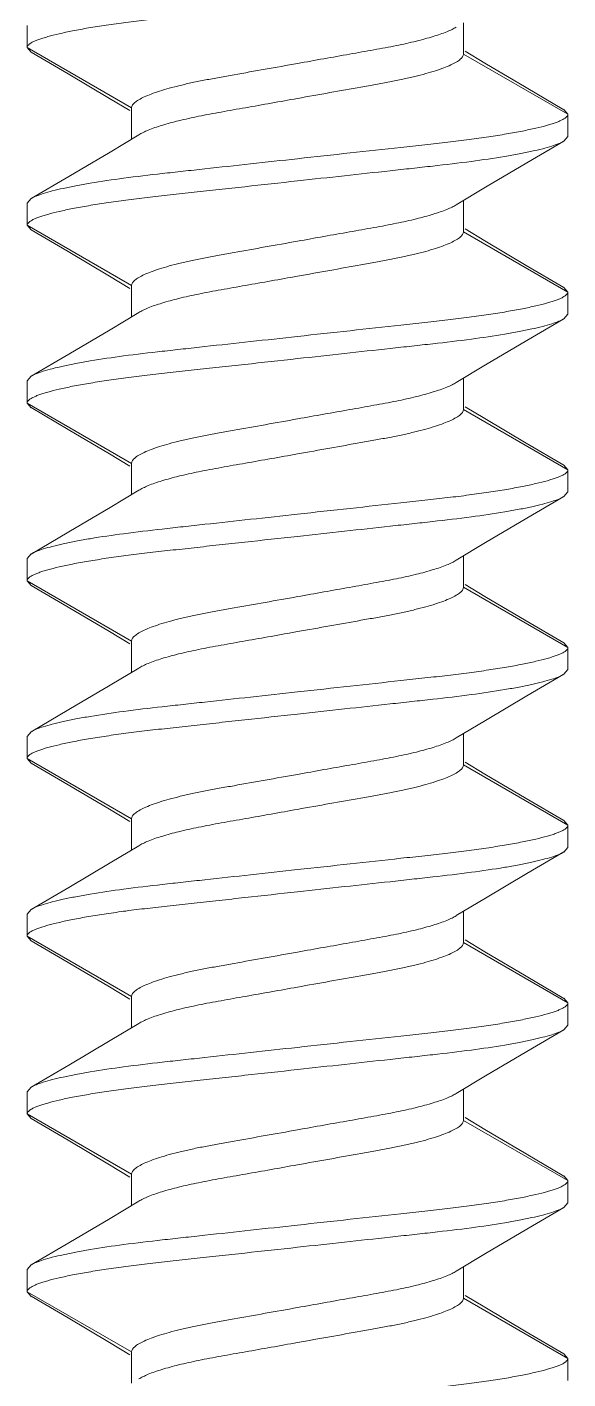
# Model space of a CAD drawing. Header units: inches. Extents: x 14.4 to 54.4, y 6.4 to 13.6.
# Drawn here: x 14.8105 to 15.0005, y 12.1975 to 12.6729 of the extents above; entities that cross this region are included whole.
import ezdxf

# ---------------------------------------------------------------- set-up
doc = ezdxf.new("R2010")
doc.units = ezdxf.units.IN
doc.header["$MEASUREMENT"] = 0
doc.linetypes.add('HIDDEN2', pattern=[0.1875, 0.125, -0.0625])
doc.layers.get('0').update_dxf_attribs({"true_color": 0xc2ced6})
doc.layers.add('SUB-BRACKET_HARDWARE', color=7, linetype='HIDDEN2', lineweight=5)

# ---------------------------------------------------------------- blocks, each defined once
blk = doc.blocks.new('SCREW1-085586')
at = {"layer": 'SUB-BRACKET_HARDWARE', "linetype": 'Continuous'}
for p, q in [((32.88425, 32.77117), (32.88425, 32.76019)), ((32.73097, 32.77024), (32.73097, 32.76244)), ((32.73097, 32.76244), (32.7324, 32.7608)), ((32.76769, 32.74124), (32.73097, 32.76244)), ((32.89181, 32.75697), (32.88483, 32.76116)), ((32.7324, 32.76083), (32.74538, 32.7532)), ((32.92097, 32.73899), (32.88425, 32.76019)), ((32.90632, 32.74837), (32.89181, 32.75697)), ((32.74538, 32.7532), (32.75988, 32.7446)), ((32.91955, 32.7406), (32.90632, 32.74837)), ((32.75988, 32.7446), (32.76711, 32.74027)), ((32.76769, 32.74124), (32.76769, 32.73026)), ((32.92097, 32.73899), (32.91955, 32.74063)), ((32.92097, 32.73119), (32.92097, 32.73899)), ((32.77018, 32.73175), (32.76014, 32.72572)), ((32.90657, 32.72195), (32.91955, 32.72958)), ((32.92097, 32.73119), (32.91955, 32.72955)), ((32.76014, 32.72572), (32.74562, 32.71712)), ((32.89206, 32.71335), (32.90657, 32.72195)), ((32.74562, 32.71712), (32.7324, 32.70935)), ((32.73097, 32.70774), (32.7324, 32.70938)), ((32.88176, 32.70718), (32.89206, 32.71335)), ((32.73097, 32.70774), (32.73097, 32.69994)), ((32.88425, 32.70867), (32.88425, 32.69769)), ((32.73097, 32.69994), (32.7324, 32.6983)), ((32.76769, 32.67874), (32.73097, 32.69994)), ((32.7324, 32.69833), (32.74538, 32.6907)), ((32.92097, 32.67649), (32.88425, 32.69769)), ((32.89181, 32.69447), (32.88483, 32.69866)), ((32.74538, 32.6907), (32.75988, 32.6821)), ((32.90632, 32.68587), (32.89181, 32.69447)), ((32.91955, 32.6781), (32.90632, 32.68587)), ((32.75988, 32.6821), (32.76711, 32.67777)), ((32.76769, 32.67874), (32.76769, 32.66776)), ((32.92097, 32.67649), (32.91955, 32.67813)), ((32.92097, 32.66869), (32.92097, 32.67649)), ((32.77018, 32.66925), (32.76014, 32.66322)), ((32.90657, 32.65945), (32.91955, 32.66708)), ((32.92097, 32.66869), (32.91955, 32.66705)), ((32.76014, 32.66322), (32.74562, 32.65462)), ((32.89206, 32.65085), (32.90657, 32.65945)), ((32.74562, 32.65462), (32.7324, 32.64685)), ((32.88176, 32.64468), (32.89206, 32.65085)), ((32.73097, 32.64524), (32.7324, 32.64688)), ((32.73097, 32.64524), (32.73097, 32.63744)), ((32.88425, 32.64617), (32.88425, 32.63519)), ((32.73097, 32.63744), (32.7324, 32.6358)), ((32.76769, 32.61624), (32.73097, 32.63744)), ((32.7324, 32.63583), (32.74538, 32.6282)), ((32.92097, 32.61399), (32.88425, 32.63519)), ((32.89181, 32.63197), (32.88483, 32.63616)), ((32.74538, 32.6282), (32.75988, 32.6196)), ((32.90632, 32.62337), (32.89181, 32.63197)), ((32.91955, 32.6156), (32.90632, 32.62337)), ((32.75988, 32.6196), (32.76711, 32.61527)), ((32.76769, 32.61624), (32.76769, 32.60526)), ((32.92097, 32.61399), (32.91955, 32.61563)), ((32.92097, 32.60619), (32.92097, 32.61399)), ((32.77018, 32.60675), (32.76014, 32.60072)), ((32.90657, 32.59695), (32.91955, 32.60458)), ((32.92097, 32.60619), (32.91955, 32.60455)), ((32.76014, 32.60072), (32.74562, 32.59212)), ((32.89206, 32.58835), (32.90657, 32.59695)), ((32.74562, 32.59212), (32.7324, 32.58435)), ((32.88176, 32.58218), (32.89206, 32.58835)), ((32.73097, 32.58274), (32.7324, 32.58438)), ((32.73097, 32.58274), (32.73097, 32.57494)), ((32.88425, 32.58367), (32.88425, 32.57269)), ((32.73097, 32.57494), (32.7324, 32.5733)), ((32.76769, 32.55374), (32.73097, 32.57494)), ((32.7324, 32.57333), (32.74538, 32.5657)), ((32.92097, 32.55149), (32.88425, 32.57269)), ((32.89181, 32.56947), (32.88483, 32.57366)), ((32.90632, 32.56087), (32.89181, 32.56947)), ((32.74538, 32.5657), (32.75988, 32.5571)), ((32.75988, 32.5571), (32.76711, 32.55277)), ((32.91955, 32.5531), (32.90632, 32.56087)), ((32.76769, 32.55374), (32.76769, 32.54276)), ((32.92097, 32.55149), (32.91955, 32.55313)), ((32.92097, 32.54369), (32.92097, 32.55149)), ((32.77018, 32.54425), (32.76014, 32.53822)), ((32.92097, 32.54369), (32.91955, 32.54205)), ((32.76014, 32.53822), (32.74562, 32.52962)), ((32.90657, 32.53445), (32.91955, 32.54208)), ((32.89206, 32.52585), (32.90657, 32.53445)), ((32.74562, 32.52962), (32.7324, 32.52185)), ((32.88176, 32.51968), (32.89206, 32.52585)), ((32.73097, 32.52024), (32.7324, 32.52188)), ((32.73097, 32.52024), (32.73097, 32.51244)), ((32.88425, 32.52117), (32.88425, 32.51019)), ((32.73097, 32.51244), (32.7324, 32.5108)), ((32.76769, 32.49124), (32.73097, 32.51244)), ((32.7324, 32.51083), (32.74538, 32.5032)), ((32.92097, 32.48899), (32.88425, 32.51019)), ((32.89181, 32.50697), (32.88483, 32.51116)), ((32.90632, 32.49837), (32.89181, 32.50697)), ((32.74538, 32.5032), (32.75988, 32.4946)), ((32.91955, 32.4906), (32.90632, 32.49837)), ((32.75988, 32.4946), (32.76711, 32.49027)), ((32.76769, 32.49124), (32.76769, 32.48026)), ((32.92097, 32.48899), (32.91955, 32.49063)), ((32.92097, 32.48119), (32.92097, 32.48899)), ((32.77018, 32.48175), (32.76014, 32.47572)), ((32.92097, 32.48119), (32.91955, 32.47955)), ((32.90657, 32.47195), (32.91955, 32.47958)), ((32.76014, 32.47572), (32.74562, 32.46712)), ((32.89206, 32.46335), (32.90657, 32.47195)), ((32.74562, 32.46712), (32.7324, 32.45935)), ((32.88176, 32.45718), (32.89206, 32.46335)), ((32.73097, 32.45774), (32.7324, 32.45938)), ((32.73097, 32.45774), (32.73097, 32.44994)), ((32.88425, 32.45867), (32.88425, 32.44769)), ((32.73097, 32.44994), (32.7324, 32.4483)), ((32.76769, 32.42874), (32.73097, 32.44994)), ((32.7324, 32.44833), (32.74538, 32.4407)), ((32.92097, 32.42649), (32.88425, 32.44769)), ((32.89181, 32.44447), (32.88483, 32.44866)), ((32.90632, 32.43587), (32.89181, 32.44447)), ((32.74538, 32.4407), (32.75988, 32.4321)), ((32.91955, 32.4281), (32.90632, 32.43587)), ((32.75988, 32.4321), (32.76711, 32.42777)), ((32.76769, 32.42874), (32.76769, 32.41776)), ((32.92097, 32.42649), (32.91955, 32.42813)), ((32.92097, 32.41869), (32.92097, 32.42649)), ((32.77018, 32.41925), (32.76014, 32.41322)), ((32.90657, 32.40945), (32.91955, 32.41708)), ((32.92097, 32.41869), (32.91955, 32.41705)), ((32.76014, 32.41322), (32.74562, 32.40462)), ((32.89206, 32.40085), (32.90657, 32.40945)), ((32.74562, 32.40462), (32.7324, 32.39685)), ((32.88176, 32.39468), (32.89206, 32.40085)), ((32.73097, 32.39524), (32.7324, 32.39688)), ((32.73097, 32.39524), (32.73097, 32.38744)), ((32.88425, 32.39617), (32.88425, 32.38519)), ((32.73097, 32.38744), (32.7324, 32.3858)), ((32.76769, 32.36624), (32.73097, 32.38744)), ((32.7324, 32.38583), (32.74538, 32.3782)), ((32.89181, 32.38197), (32.88483, 32.38616)), ((32.92097, 32.36399), (32.88425, 32.38519)), ((32.90632, 32.37337), (32.89181, 32.38197)), ((32.74538, 32.3782), (32.75988, 32.3696)), ((32.91955, 32.3656), (32.90632, 32.37337)), ((32.75988, 32.3696), (32.76711, 32.36527)), ((32.76769, 32.36624), (32.76769, 32.35526)), ((32.92097, 32.36399), (32.91955, 32.36563)), ((32.92097, 32.35619), (32.92097, 32.36399)), ((32.77018, 32.35675), (32.76014, 32.35072)), ((32.90657, 32.34695), (32.91955, 32.35458)), ((32.92097, 32.35619), (32.91955, 32.35455)), ((32.76014, 32.35072), (32.74562, 32.34212)), ((32.89206, 32.33835), (32.90657, 32.34695)), ((32.74562, 32.34212), (32.7324, 32.33435)), ((32.88176, 32.33218), (32.89206, 32.33835)), ((32.73097, 32.33274), (32.7324, 32.33438)), ((32.88425, 32.33367), (32.88425, 32.32269)), ((32.73097, 32.33274), (32.73097, 32.32494)), ((32.73097, 32.32494), (32.7324, 32.3233)), ((32.76769, 32.30374), (32.73097, 32.32494)), ((32.7324, 32.32333), (32.74538, 32.3157)), ((32.92097, 32.30149), (32.88425, 32.32269)), ((32.89181, 32.31947), (32.88483, 32.32366)), ((32.90632, 32.31087), (32.89181, 32.31947)), ((32.74538, 32.3157), (32.75988, 32.3071)), ((32.91955, 32.3031), (32.90632, 32.31087)), ((32.75988, 32.3071), (32.76711, 32.30277)), ((32.76769, 32.30374), (32.76769, 32.29276)), ((32.92097, 32.30149), (32.91955, 32.30313)), ((32.92097, 32.29369), (32.92097, 32.30149))]:
    blk.add_line(p, q, dxfattribs=at)
for points, knots in [([(32.82597, 32.77806), (32.8198, 32.77738), (32.81061, 32.77638), (32.79849, 32.77505), (32.78974, 32.77409), (32.78133, 32.77317), (32.77336, 32.77228), (32.76589, 32.77136), (32.759, 32.7704), (32.75276, 32.7694), (32.74722, 32.7684), (32.74244, 32.76739), (32.73896, 32.76652), (32.73659, 32.76581), (32.73513, 32.76532), (32.73388, 32.76483), (32.73285, 32.76435), (32.73204, 32.76387), (32.73145, 32.76341), (32.73107, 32.76294), (32.73097, 32.76259), (32.73097, 32.76244)], [0, 0, 0, 0, 0.191926, 0.285649, 0.376598, 0.463942, 0.546875, 0.624623, 0.696462, 0.761746, 0.819863, 0.870316, 0.912672, 0.930715, 0.946638, 0.960429, 0.972093, 0.981677, 0.9893, 0.99522, 1, 1, 1, 1]), ([(32.82597, 32.75686), (32.82906, 32.75742), (32.83515, 32.75851), (32.84411, 32.7601), (32.85261, 32.76162), (32.86046, 32.76305), (32.86742, 32.76458), (32.87331, 32.76619), (32.87748, 32.76761), (32.88016, 32.76878), (32.88127, 32.76936), (32.88176, 32.76966)], [0, 0, 0, 0, 0.163751, 0.323578, 0.475301, 0.615268, 0.740207, 0.847348, 0.934421, 0.969943, 1, 1, 1, 1]), ([(32.76769, 32.74124), (32.76769, 32.74196), (32.76846, 32.74285), (32.76946, 32.74362), (32.77056, 32.74432), (32.77226, 32.74519), (32.77471, 32.74619), (32.77764, 32.7472), (32.78104, 32.7482), (32.78487, 32.74919), (32.7891, 32.75016), (32.79369, 32.75108), (32.79859, 32.75198), (32.8056, 32.75323), (32.81476, 32.75486), (32.82219, 32.75618), (32.82597, 32.75686)], [0, 0, 0, 0, 0.0355, 0.048476, 0.063327, 0.09879, 0.141984, 0.19273, 0.250683, 0.315414, 0.386374, 0.462977, 0.544561, 0.6304, 0.811708, 1, 1, 1, 1]), ([(32.88425, 32.76019), (32.88425, 32.75946), (32.88349, 32.75858), (32.88248, 32.75781), (32.88139, 32.75711), (32.87968, 32.75624), (32.87723, 32.75524), (32.8743, 32.75423), (32.8709, 32.75323), (32.86707, 32.75224), (32.86285, 32.75127), (32.85826, 32.75035), (32.85336, 32.74945), (32.84635, 32.7482), (32.83719, 32.74657), (32.82976, 32.74524), (32.82597, 32.74456)], [0, 0, 0, 0, 0.035498, 0.048473, 0.063325, 0.098788, 0.141982, 0.192728, 0.250682, 0.315413, 0.386372, 0.462975, 0.54456, 0.630399, 0.811708, 1, 1, 1, 1]), ([(32.77018, 32.73176), (32.77067, 32.73205), (32.77179, 32.73264), (32.77446, 32.73382), (32.77863, 32.73524), (32.78453, 32.73684), (32.79149, 32.73837), (32.79933, 32.73983), (32.80784, 32.74133), (32.81679, 32.74291), (32.82289, 32.74401), (32.82597, 32.74456)], [0, 0, 0, 0, 0.030085, 0.065638, 0.152728, 0.259843, 0.384768, 0.524736, 0.676447, 0.836264, 1, 1, 1, 1]), ([(32.82597, 32.72336), (32.83215, 32.72405), (32.84426, 32.72537), (32.85919, 32.727), (32.87061, 32.72825), (32.87859, 32.72915), (32.88606, 32.73007), (32.89295, 32.73103), (32.89919, 32.73202), (32.90472, 32.73303), (32.9095, 32.73404), (32.91299, 32.73491), (32.91535, 32.73561), (32.91682, 32.73611), (32.91807, 32.7366), (32.91909, 32.73708), (32.9199, 32.73756), (32.92049, 32.73802), (32.92087, 32.73849), (32.92097, 32.73884), (32.92097, 32.73899)], [0, 0, 0, 0, 0.191926, 0.376594, 0.463938, 0.546872, 0.624622, 0.69646, 0.761742, 0.819858, 0.870312, 0.912669, 0.930712, 0.946635, 0.960426, 0.972091, 0.981675, 0.989299, 0.995219, 1, 1, 1, 1]), ([(32.91955, 32.72955), (32.91898, 32.72922), (32.91757, 32.72857), (32.91507, 32.7277), (32.91191, 32.72682), (32.90809, 32.72593), (32.90365, 32.72503), (32.89659, 32.72377), (32.88648, 32.72228), (32.87558, 32.72101), (32.86604, 32.71996), (32.8557, 32.71882), (32.84231, 32.71736), (32.83147, 32.71617), (32.82597, 32.71556)], [0, 0, 0, 0, 0.020948, 0.048787, 0.083488, 0.124911, 0.172786, 0.226791, 0.351632, 0.495834, 0.573894, 0.655173, 0.824996, 1, 1, 1, 1]), ([(32.7324, 32.70937), (32.73297, 32.70971), (32.73438, 32.71036), (32.73687, 32.71122), (32.74004, 32.71211), (32.74386, 32.713), (32.7483, 32.7139), (32.75535, 32.71516), (32.76546, 32.71665), (32.77636, 32.71792), (32.7859, 32.71897), (32.79624, 32.72011), (32.80964, 32.72157), (32.82047, 32.72276), (32.82597, 32.72336)], [0, 0, 0, 0, 0.020948, 0.048787, 0.083489, 0.124912, 0.172787, 0.226792, 0.351633, 0.495836, 0.573896, 0.655174, 0.824996, 1, 1, 1, 1]), ([(32.82597, 32.71556), (32.8198, 32.71488), (32.81061, 32.71388), (32.79849, 32.71255), (32.78974, 32.71159), (32.78133, 32.71067), (32.77336, 32.70978), (32.76589, 32.70886), (32.759, 32.7079), (32.75276, 32.7069), (32.74722, 32.7059), (32.74244, 32.70489), (32.73896, 32.70402), (32.73659, 32.70331), (32.73513, 32.70282), (32.73388, 32.70233), (32.73285, 32.70185), (32.73204, 32.70137), (32.73145, 32.70091), (32.73107, 32.70044), (32.73097, 32.70009), (32.73097, 32.69994)], [0, 0, 0, 0, 0.191926, 0.285649, 0.376598, 0.463942, 0.546875, 0.624623, 0.696462, 0.761746, 0.819863, 0.870316, 0.912672, 0.930715, 0.946638, 0.960429, 0.972093, 0.981677, 0.9893, 0.99522, 1, 1, 1, 1]), ([(32.82597, 32.69436), (32.82906, 32.69492), (32.83515, 32.69601), (32.84411, 32.6976), (32.85261, 32.69912), (32.86046, 32.70055), (32.86742, 32.70208), (32.87331, 32.70369), (32.87748, 32.70511), (32.88016, 32.70628), (32.88127, 32.70686), (32.88176, 32.70716)], [0, 0, 0, 0, 0.163751, 0.323578, 0.475301, 0.615268, 0.740207, 0.847348, 0.934421, 0.969943, 1, 1, 1, 1]), ([(32.88425, 32.69769), (32.88425, 32.69696), (32.88349, 32.69608), (32.88248, 32.69531), (32.88139, 32.69461), (32.87968, 32.69374), (32.87723, 32.69274), (32.8743, 32.69173), (32.8709, 32.69073), (32.86707, 32.68974), (32.86285, 32.68877), (32.85826, 32.68785), (32.85336, 32.68695), (32.84635, 32.6857), (32.83719, 32.68407), (32.82976, 32.68274), (32.82597, 32.68206)], [0, 0, 0, 0, 0.035498, 0.048473, 0.063325, 0.098788, 0.141982, 0.192728, 0.250682, 0.315413, 0.386372, 0.462975, 0.54456, 0.630399, 0.811708, 1, 1, 1, 1]), ([(32.76769, 32.67874), (32.76769, 32.67946), (32.76846, 32.68035), (32.76946, 32.68112), (32.77056, 32.68182), (32.77226, 32.68269), (32.77471, 32.68369), (32.77764, 32.6847), (32.78104, 32.6857), (32.78487, 32.68669), (32.7891, 32.68766), (32.79369, 32.68858), (32.79859, 32.68948), (32.8056, 32.69073), (32.81476, 32.69236), (32.82219, 32.69368), (32.82597, 32.69436)], [0, 0, 0, 0, 0.0355, 0.048476, 0.063327, 0.09879, 0.141984, 0.19273, 0.250683, 0.315414, 0.386374, 0.462977, 0.544561, 0.6304, 0.811708, 1, 1, 1, 1]), ([(32.77018, 32.66926), (32.77067, 32.66955), (32.77179, 32.67014), (32.77446, 32.67132), (32.77863, 32.67274), (32.78453, 32.67434), (32.79149, 32.67587), (32.79933, 32.67733), (32.80784, 32.67883), (32.81679, 32.68041), (32.82289, 32.68151), (32.82597, 32.68206)], [0, 0, 0, 0, 0.030085, 0.065638, 0.152728, 0.259843, 0.384768, 0.524736, 0.676447, 0.836264, 1, 1, 1, 1]), ([(32.82597, 32.66086), (32.83215, 32.66155), (32.84426, 32.66287), (32.85919, 32.6645), (32.87061, 32.66575), (32.87859, 32.66665), (32.88606, 32.66757), (32.89295, 32.66853), (32.89919, 32.66952), (32.90472, 32.67053), (32.9095, 32.67154), (32.91299, 32.67241), (32.91535, 32.67311), (32.91682, 32.67361), (32.91807, 32.6741), (32.91909, 32.67458), (32.9199, 32.67506), (32.92049, 32.67552), (32.92087, 32.67599), (32.92097, 32.67634), (32.92097, 32.67649)], [0, 0, 0, 0, 0.191926, 0.376594, 0.463938, 0.546872, 0.624622, 0.69646, 0.761742, 0.819858, 0.870312, 0.912669, 0.930712, 0.946635, 0.960426, 0.972091, 0.981675, 0.989299, 0.995219, 1, 1, 1, 1]), ([(32.91955, 32.66705), (32.91898, 32.66672), (32.91757, 32.66607), (32.91507, 32.6652), (32.91191, 32.66432), (32.90809, 32.66343), (32.90365, 32.66253), (32.89659, 32.66127), (32.88648, 32.65978), (32.87558, 32.65851), (32.86604, 32.65746), (32.8557, 32.65632), (32.84231, 32.65486), (32.83147, 32.65367), (32.82597, 32.65306)], [0, 0, 0, 0, 0.020948, 0.048787, 0.083488, 0.124911, 0.172786, 0.226791, 0.351632, 0.495834, 0.573894, 0.655173, 0.824996, 1, 1, 1, 1]), ([(32.7324, 32.64687), (32.73297, 32.64721), (32.73438, 32.64786), (32.73687, 32.64872), (32.74004, 32.64961), (32.74386, 32.6505), (32.7483, 32.6514), (32.75535, 32.65266), (32.76546, 32.65415), (32.77636, 32.65542), (32.7859, 32.65647), (32.79624, 32.65761), (32.80964, 32.65907), (32.82047, 32.66026), (32.82597, 32.66086)], [0, 0, 0, 0, 0.020948, 0.048787, 0.083489, 0.124912, 0.172787, 0.226792, 0.351633, 0.495836, 0.573896, 0.655174, 0.824996, 1, 1, 1, 1]), ([(32.82597, 32.65306), (32.8198, 32.65238), (32.81061, 32.65138), (32.79849, 32.65005), (32.78974, 32.64909), (32.78133, 32.64817), (32.77336, 32.64728), (32.76589, 32.64636), (32.759, 32.6454), (32.75276, 32.6444), (32.74722, 32.6434), (32.74244, 32.64239), (32.73896, 32.64152), (32.73659, 32.64081), (32.73513, 32.64032), (32.73388, 32.63983), (32.73285, 32.63935), (32.73204, 32.63887), (32.73145, 32.63841), (32.73107, 32.63794), (32.73097, 32.63759), (32.73097, 32.63744)], [0, 0, 0, 0, 0.191926, 0.285649, 0.376598, 0.463942, 0.546875, 0.624623, 0.696462, 0.761746, 0.819863, 0.870316, 0.912672, 0.930715, 0.946638, 0.960429, 0.972093, 0.981677, 0.9893, 0.99522, 1, 1, 1, 1]), ([(32.82597, 32.63186), (32.82906, 32.63242), (32.83515, 32.63351), (32.84411, 32.6351), (32.85261, 32.63662), (32.86046, 32.63805), (32.86742, 32.63958), (32.87331, 32.64119), (32.87748, 32.64261), (32.88016, 32.64378), (32.88127, 32.64436), (32.88176, 32.64466)], [0, 0, 0, 0, 0.163751, 0.323578, 0.475301, 0.615268, 0.740207, 0.847348, 0.934421, 0.969943, 1, 1, 1, 1]), ([(32.88425, 32.63519), (32.88425, 32.63446), (32.88349, 32.63358), (32.88248, 32.63281), (32.88139, 32.63211), (32.87968, 32.63124), (32.87723, 32.63024), (32.8743, 32.62923), (32.8709, 32.62823), (32.86707, 32.62724), (32.86285, 32.62627), (32.85826, 32.62535), (32.85336, 32.62445), (32.84635, 32.6232), (32.83719, 32.62157), (32.82976, 32.62024), (32.82597, 32.61956)], [0, 0, 0, 0, 0.035498, 0.048473, 0.063325, 0.098788, 0.141982, 0.192728, 0.250682, 0.315413, 0.386372, 0.462975, 0.54456, 0.630399, 0.811708, 1, 1, 1, 1]), ([(32.76769, 32.61624), (32.76769, 32.61696), (32.76846, 32.61785), (32.76946, 32.61862), (32.77056, 32.61932), (32.77226, 32.62019), (32.77471, 32.62119), (32.77764, 32.6222), (32.78104, 32.6232), (32.78487, 32.62419), (32.7891, 32.62516), (32.79369, 32.62608), (32.79859, 32.62698), (32.8056, 32.62823), (32.81476, 32.62986), (32.82219, 32.63118), (32.82597, 32.63186)], [0, 0, 0, 0, 0.0355, 0.048476, 0.063327, 0.09879, 0.141984, 0.19273, 0.250683, 0.315414, 0.386374, 0.462977, 0.544561, 0.6304, 0.811708, 1, 1, 1, 1]), ([(32.77018, 32.60676), (32.77067, 32.60705), (32.77179, 32.60764), (32.77446, 32.60882), (32.77863, 32.61024), (32.78453, 32.61184), (32.79149, 32.61337), (32.79933, 32.61483), (32.80784, 32.61633), (32.81679, 32.61791), (32.82289, 32.61901), (32.82597, 32.61956)], [0, 0, 0, 0, 0.030085, 0.065638, 0.152728, 0.259843, 0.384768, 0.524736, 0.676447, 0.836264, 1, 1, 1, 1]), ([(32.82597, 32.59836), (32.83215, 32.59905), (32.84426, 32.60037), (32.85919, 32.602), (32.87061, 32.60325), (32.87859, 32.60415), (32.88606, 32.60507), (32.89295, 32.60603), (32.89919, 32.60702), (32.90472, 32.60803), (32.9095, 32.60904), (32.91299, 32.60991), (32.91535, 32.61061), (32.91682, 32.61111), (32.91807, 32.6116), (32.91909, 32.61208), (32.9199, 32.61256), (32.92049, 32.61302), (32.92087, 32.61349), (32.92097, 32.61384), (32.92097, 32.61399)], [0, 0, 0, 0, 0.191926, 0.376594, 0.463938, 0.546872, 0.624622, 0.69646, 0.761742, 0.819858, 0.870312, 0.912669, 0.930712, 0.946635, 0.960426, 0.972091, 0.981675, 0.989299, 0.995219, 1, 1, 1, 1]), ([(32.91955, 32.60455), (32.91898, 32.60422), (32.91757, 32.60357), (32.91507, 32.6027), (32.91191, 32.60182), (32.90809, 32.60093), (32.90365, 32.60003), (32.89659, 32.59877), (32.88648, 32.59728), (32.87558, 32.59601), (32.86604, 32.59496), (32.8557, 32.59382), (32.84231, 32.59236), (32.83147, 32.59117), (32.82597, 32.59056)], [0, 0, 0, 0, 0.020948, 0.048787, 0.083488, 0.124911, 0.172786, 0.226791, 0.351632, 0.495834, 0.573894, 0.655173, 0.824996, 1, 1, 1, 1]), ([(32.7324, 32.58437), (32.73297, 32.58471), (32.73438, 32.58536), (32.73687, 32.58622), (32.74004, 32.58711), (32.74386, 32.588), (32.7483, 32.5889), (32.75535, 32.59016), (32.76546, 32.59165), (32.77636, 32.59292), (32.7859, 32.59397), (32.79624, 32.59511), (32.80964, 32.59657), (32.82047, 32.59776), (32.82597, 32.59836)], [0, 0, 0, 0, 0.020948, 0.048787, 0.083489, 0.124912, 0.172787, 0.226792, 0.351633, 0.495836, 0.573896, 0.655174, 0.824996, 1, 1, 1, 1]), ([(32.82597, 32.59056), (32.8198, 32.58988), (32.81061, 32.58888), (32.79849, 32.58755), (32.78974, 32.58659), (32.78133, 32.58567), (32.77336, 32.58478), (32.76589, 32.58386), (32.759, 32.5829), (32.75276, 32.5819), (32.74722, 32.5809), (32.74244, 32.57989), (32.73896, 32.57902), (32.73659, 32.57831), (32.73513, 32.57782), (32.73388, 32.57733), (32.73285, 32.57685), (32.73204, 32.57637), (32.73145, 32.57591), (32.73107, 32.57544), (32.73097, 32.57509), (32.73097, 32.57494)], [0, 0, 0, 0, 0.191926, 0.285649, 0.376598, 0.463942, 0.546875, 0.624623, 0.696462, 0.761746, 0.819863, 0.870316, 0.912672, 0.930715, 0.946638, 0.960429, 0.972093, 0.981677, 0.9893, 0.99522, 1, 1, 1, 1]), ([(32.82597, 32.56936), (32.82906, 32.56992), (32.83515, 32.57101), (32.84411, 32.5726), (32.85261, 32.57412), (32.86046, 32.57555), (32.86742, 32.57708), (32.87331, 32.57869), (32.87748, 32.58011), (32.88016, 32.58128), (32.88127, 32.58186), (32.88176, 32.58216)], [0, 0, 0, 0, 0.163751, 0.323578, 0.475301, 0.615268, 0.740207, 0.847348, 0.934421, 0.969943, 1, 1, 1, 1]), ([(32.88425, 32.57269), (32.88425, 32.57196), (32.88349, 32.57108), (32.88248, 32.57031), (32.88139, 32.56961), (32.87968, 32.56874), (32.87723, 32.56774), (32.8743, 32.56673), (32.8709, 32.56573), (32.86707, 32.56474), (32.86285, 32.56377), (32.85826, 32.56285), (32.85336, 32.56195), (32.84635, 32.5607), (32.83719, 32.55907), (32.82976, 32.55774), (32.82597, 32.55706)], [0, 0, 0, 0, 0.035498, 0.048473, 0.063325, 0.098788, 0.141982, 0.192728, 0.250682, 0.315413, 0.386372, 0.462975, 0.54456, 0.630399, 0.811708, 1, 1, 1, 1]), ([(32.76769, 32.55374), (32.76769, 32.55446), (32.76846, 32.55535), (32.76946, 32.55612), (32.77056, 32.55682), (32.77226, 32.55769), (32.77471, 32.55869), (32.77764, 32.5597), (32.78104, 32.5607), (32.78487, 32.56169), (32.7891, 32.56266), (32.79369, 32.56358), (32.79859, 32.56448), (32.8056, 32.56573), (32.81476, 32.56736), (32.82219, 32.56868), (32.82597, 32.56936)], [0, 0, 0, 0, 0.0355, 0.048476, 0.063327, 0.09879, 0.141984, 0.19273, 0.250683, 0.315414, 0.386374, 0.462977, 0.544561, 0.6304, 0.811708, 1, 1, 1, 1]), ([(32.77018, 32.54426), (32.77067, 32.54455), (32.77179, 32.54514), (32.77446, 32.54632), (32.77863, 32.54774), (32.78453, 32.54934), (32.79149, 32.55087), (32.79933, 32.55233), (32.80784, 32.55383), (32.81679, 32.55541), (32.82289, 32.55651), (32.82597, 32.55706)], [0, 0, 0, 0, 0.030085, 0.065638, 0.152728, 0.259843, 0.384768, 0.524736, 0.676447, 0.836264, 1, 1, 1, 1]), ([(32.82597, 32.53586), (32.83215, 32.53655), (32.84426, 32.53787), (32.85919, 32.5395), (32.87061, 32.54075), (32.87859, 32.54165), (32.88606, 32.54257), (32.89295, 32.54353), (32.89919, 32.54452), (32.90472, 32.54553), (32.9095, 32.54654), (32.91299, 32.54741), (32.91535, 32.54811), (32.91682, 32.54861), (32.91807, 32.5491), (32.91909, 32.54958), (32.9199, 32.55006), (32.92049, 32.55052), (32.92087, 32.55099), (32.92097, 32.55134), (32.92097, 32.55149)], [0, 0, 0, 0, 0.191926, 0.376594, 0.463938, 0.546872, 0.624622, 0.69646, 0.761742, 0.819858, 0.870312, 0.912669, 0.930712, 0.946635, 0.960426, 0.972091, 0.981675, 0.989299, 0.995219, 1, 1, 1, 1]), ([(32.91955, 32.54205), (32.91898, 32.54172), (32.91757, 32.54107), (32.91507, 32.5402), (32.91191, 32.53932), (32.90809, 32.53843), (32.90365, 32.53753), (32.89659, 32.53627), (32.88648, 32.53478), (32.87558, 32.53351), (32.86604, 32.53246), (32.8557, 32.53132), (32.84231, 32.52986), (32.83147, 32.52867), (32.82597, 32.52806)], [0, 0, 0, 0, 0.020948, 0.048787, 0.083488, 0.124911, 0.172786, 0.226791, 0.351632, 0.495834, 0.573894, 0.655173, 0.824996, 1, 1, 1, 1]), ([(32.7324, 32.52187), (32.73297, 32.52221), (32.73438, 32.52286), (32.73687, 32.52372), (32.74004, 32.52461), (32.74386, 32.5255), (32.7483, 32.5264), (32.75535, 32.52766), (32.76546, 32.52915), (32.77636, 32.53042), (32.7859, 32.53147), (32.79624, 32.53261), (32.80964, 32.53407), (32.82047, 32.53526), (32.82597, 32.53586)], [0, 0, 0, 0, 0.020948, 0.048787, 0.083489, 0.124912, 0.172787, 0.226792, 0.351633, 0.495836, 0.573896, 0.655174, 0.824996, 1, 1, 1, 1]), ([(32.82597, 32.52806), (32.8198, 32.52738), (32.81061, 32.52638), (32.79849, 32.52505), (32.78974, 32.52409), (32.78133, 32.52317), (32.77336, 32.52228), (32.76589, 32.52136), (32.759, 32.5204), (32.75276, 32.5194), (32.74722, 32.5184), (32.74244, 32.51739), (32.73896, 32.51652), (32.73659, 32.51581), (32.73513, 32.51532), (32.73388, 32.51483), (32.73285, 32.51435), (32.73204, 32.51387), (32.73145, 32.51341), (32.73107, 32.51294), (32.73097, 32.51259), (32.73097, 32.51244)], [0, 0, 0, 0, 0.191926, 0.285649, 0.376598, 0.463942, 0.546875, 0.624623, 0.696462, 0.761746, 0.819863, 0.870316, 0.912672, 0.930715, 0.946638, 0.960429, 0.972093, 0.981677, 0.9893, 0.99522, 1, 1, 1, 1]), ([(32.82597, 32.50686), (32.82906, 32.50742), (32.83515, 32.50851), (32.84411, 32.5101), (32.85261, 32.51162), (32.86046, 32.51305), (32.86742, 32.51458), (32.87331, 32.51619), (32.87748, 32.51761), (32.88016, 32.51878), (32.88127, 32.51936), (32.88176, 32.51966)], [0, 0, 0, 0, 0.163751, 0.323578, 0.475301, 0.615268, 0.740207, 0.847348, 0.934421, 0.969943, 1, 1, 1, 1]), ([(32.88425, 32.51019), (32.88425, 32.50946), (32.88349, 32.50858), (32.88248, 32.50781), (32.88139, 32.50711), (32.87968, 32.50624), (32.87723, 32.50524), (32.8743, 32.50423), (32.8709, 32.50323), (32.86707, 32.50224), (32.86285, 32.50127), (32.85826, 32.50035), (32.85336, 32.49945), (32.84635, 32.4982), (32.83719, 32.49657), (32.82976, 32.49524), (32.82597, 32.49456)], [0, 0, 0, 0, 0.035498, 0.048473, 0.063325, 0.098788, 0.141982, 0.192728, 0.250682, 0.315413, 0.386372, 0.462975, 0.54456, 0.630399, 0.811708, 1, 1, 1, 1]), ([(32.76769, 32.49124), (32.76769, 32.49196), (32.76846, 32.49285), (32.76946, 32.49362), (32.77056, 32.49432), (32.77226, 32.49519), (32.77471, 32.49619), (32.77764, 32.4972), (32.78104, 32.4982), (32.78487, 32.49919), (32.7891, 32.50016), (32.79369, 32.50108), (32.79859, 32.50198), (32.8056, 32.50323), (32.81476, 32.50486), (32.82219, 32.50618), (32.82597, 32.50686)], [0, 0, 0, 0, 0.0355, 0.048476, 0.063327, 0.09879, 0.141984, 0.19273, 0.250683, 0.315414, 0.386374, 0.462977, 0.544561, 0.6304, 0.811708, 1, 1, 1, 1]), ([(32.77018, 32.48176), (32.77067, 32.48205), (32.77179, 32.48264), (32.77446, 32.48382), (32.77863, 32.48524), (32.78453, 32.48684), (32.79149, 32.48837), (32.79933, 32.48983), (32.80784, 32.49133), (32.81679, 32.49291), (32.82289, 32.49401), (32.82597, 32.49456)], [0, 0, 0, 0, 0.030085, 0.065638, 0.152728, 0.259843, 0.384768, 0.524736, 0.676447, 0.836264, 1, 1, 1, 1]), ([(32.82597, 32.47336), (32.83215, 32.47405), (32.84426, 32.47537), (32.85919, 32.477), (32.87061, 32.47825), (32.87859, 32.47915), (32.88606, 32.48007), (32.89295, 32.48103), (32.89919, 32.48202), (32.90472, 32.48303), (32.9095, 32.48404), (32.91299, 32.48491), (32.91535, 32.48561), (32.91682, 32.48611), (32.91807, 32.4866), (32.91909, 32.48708), (32.9199, 32.48756), (32.92049, 32.48802), (32.92087, 32.48849), (32.92097, 32.48884), (32.92097, 32.48899)], [0, 0, 0, 0, 0.191926, 0.376594, 0.463938, 0.546872, 0.624622, 0.69646, 0.761742, 0.819858, 0.870312, 0.912669, 0.930712, 0.946635, 0.960426, 0.972091, 0.981675, 0.989299, 0.995219, 1, 1, 1, 1]), ([(32.91955, 32.47955), (32.91898, 32.47922), (32.91757, 32.47857), (32.91507, 32.4777), (32.91191, 32.47682), (32.90809, 32.47593), (32.90365, 32.47503), (32.89659, 32.47377), (32.88648, 32.47228), (32.87558, 32.47101), (32.86604, 32.46996), (32.8557, 32.46882), (32.84231, 32.46736), (32.83147, 32.46617), (32.82597, 32.46556)], [0, 0, 0, 0, 0.020948, 0.048787, 0.083488, 0.124911, 0.172786, 0.226791, 0.351632, 0.495834, 0.573894, 0.655173, 0.824996, 1, 1, 1, 1]), ([(32.7324, 32.45937), (32.73297, 32.45971), (32.73438, 32.46036), (32.73687, 32.46122), (32.74004, 32.46211), (32.74386, 32.463), (32.7483, 32.4639), (32.75535, 32.46516), (32.76546, 32.46665), (32.77636, 32.46792), (32.7859, 32.46897), (32.79624, 32.47011), (32.80964, 32.47157), (32.82047, 32.47276), (32.82597, 32.47336)], [0, 0, 0, 0, 0.020948, 0.048787, 0.083489, 0.124912, 0.172787, 0.226792, 0.351633, 0.495836, 0.573896, 0.655174, 0.824996, 1, 1, 1, 1]), ([(32.82597, 32.46556), (32.8198, 32.46488), (32.81061, 32.46388), (32.79849, 32.46255), (32.78974, 32.46159), (32.78133, 32.46067), (32.77336, 32.45978), (32.76589, 32.45886), (32.759, 32.4579), (32.75276, 32.4569), (32.74722, 32.4559), (32.74244, 32.45489), (32.73896, 32.45402), (32.73659, 32.45331), (32.73513, 32.45282), (32.73388, 32.45233), (32.73285, 32.45185), (32.73204, 32.45137), (32.73145, 32.45091), (32.73107, 32.45044), (32.73097, 32.45009), (32.73097, 32.44994)], [0, 0, 0, 0, 0.191926, 0.285649, 0.376598, 0.463942, 0.546875, 0.624623, 0.696462, 0.761746, 0.819863, 0.870316, 0.912672, 0.930715, 0.946638, 0.960429, 0.972093, 0.981677, 0.9893, 0.99522, 1, 1, 1, 1]), ([(32.82597, 32.44436), (32.82906, 32.44492), (32.83515, 32.44601), (32.84411, 32.4476), (32.85261, 32.44912), (32.86046, 32.45055), (32.86742, 32.45208), (32.87331, 32.45369), (32.87748, 32.45511), (32.88016, 32.45628), (32.88127, 32.45686), (32.88176, 32.45716)], [0, 0, 0, 0, 0.163751, 0.323578, 0.475301, 0.615268, 0.740207, 0.847348, 0.934421, 0.969943, 1, 1, 1, 1]), ([(32.88425, 32.44769), (32.88425, 32.44696), (32.88349, 32.44608), (32.88248, 32.44531), (32.88139, 32.44461), (32.87968, 32.44374), (32.87723, 32.44274), (32.8743, 32.44173), (32.8709, 32.44073), (32.86707, 32.43974), (32.86285, 32.43877), (32.85826, 32.43785), (32.85336, 32.43695), (32.84635, 32.4357), (32.83719, 32.43407), (32.82976, 32.43274), (32.82597, 32.43206)], [0, 0, 0, 0, 0.035498, 0.048473, 0.063325, 0.098788, 0.141982, 0.192728, 0.250682, 0.315413, 0.386372, 0.462975, 0.54456, 0.630399, 0.811708, 1, 1, 1, 1]), ([(32.76769, 32.42874), (32.76769, 32.42946), (32.76846, 32.43035), (32.76946, 32.43112), (32.77056, 32.43182), (32.77226, 32.43269), (32.77471, 32.43369), (32.77764, 32.4347), (32.78104, 32.4357), (32.78487, 32.43669), (32.7891, 32.43766), (32.79369, 32.43858), (32.79859, 32.43948), (32.8056, 32.44073), (32.81476, 32.44236), (32.82219, 32.44368), (32.82597, 32.44436)], [0, 0, 0, 0, 0.0355, 0.048476, 0.063327, 0.09879, 0.141984, 0.19273, 0.250683, 0.315414, 0.386374, 0.462977, 0.544561, 0.6304, 0.811708, 1, 1, 1, 1]), ([(32.77018, 32.41926), (32.77067, 32.41955), (32.77179, 32.42014), (32.77446, 32.42132), (32.77863, 32.42274), (32.78453, 32.42434), (32.79149, 32.42587), (32.79933, 32.42733), (32.80784, 32.42883), (32.81679, 32.43041), (32.82289, 32.43151), (32.82597, 32.43206)], [0, 0, 0, 0, 0.030085, 0.065638, 0.152728, 0.259843, 0.384768, 0.524736, 0.676447, 0.836264, 1, 1, 1, 1]), ([(32.82597, 32.41086), (32.83215, 32.41155), (32.84426, 32.41287), (32.85919, 32.4145), (32.87061, 32.41575), (32.87859, 32.41665), (32.88606, 32.41757), (32.89295, 32.41853), (32.89919, 32.41952), (32.90472, 32.42053), (32.9095, 32.42154), (32.91299, 32.42241), (32.91535, 32.42311), (32.91682, 32.42361), (32.91807, 32.4241), (32.91909, 32.42458), (32.9199, 32.42506), (32.92049, 32.42552), (32.92087, 32.42599), (32.92097, 32.42634), (32.92097, 32.42649)], [0, 0, 0, 0, 0.191926, 0.376594, 0.463938, 0.546872, 0.624622, 0.69646, 0.761742, 0.819858, 0.870312, 0.912669, 0.930712, 0.946635, 0.960426, 0.972091, 0.981675, 0.989299, 0.995219, 1, 1, 1, 1]), ([(32.91955, 32.41705), (32.91898, 32.41672), (32.91757, 32.41607), (32.91507, 32.4152), (32.91191, 32.41432), (32.90809, 32.41343), (32.90365, 32.41253), (32.89659, 32.41127), (32.88648, 32.40978), (32.87558, 32.40851), (32.86604, 32.40746), (32.8557, 32.40632), (32.84231, 32.40486), (32.83147, 32.40367), (32.82597, 32.40306)], [0, 0, 0, 0, 0.020948, 0.048787, 0.083488, 0.124911, 0.172786, 0.226791, 0.351632, 0.495834, 0.573894, 0.655173, 0.824996, 1, 1, 1, 1]), ([(32.7324, 32.39687), (32.73297, 32.39721), (32.73438, 32.39786), (32.73687, 32.39872), (32.74004, 32.39961), (32.74386, 32.4005), (32.7483, 32.4014), (32.75535, 32.40266), (32.76546, 32.40415), (32.77636, 32.40542), (32.7859, 32.40647), (32.79624, 32.40761), (32.80964, 32.40907), (32.82047, 32.41026), (32.82597, 32.41086)], [0, 0, 0, 0, 0.020948, 0.048787, 0.083489, 0.124912, 0.172787, 0.226792, 0.351633, 0.495836, 0.573896, 0.655174, 0.824996, 1, 1, 1, 1]), ([(32.82597, 32.40306), (32.8198, 32.40238), (32.81061, 32.40138), (32.79849, 32.40005), (32.78974, 32.39909), (32.78133, 32.39817), (32.77336, 32.39728), (32.76589, 32.39636), (32.759, 32.3954), (32.75276, 32.3944), (32.74722, 32.3934), (32.74244, 32.39239), (32.73896, 32.39152), (32.73659, 32.39081), (32.73513, 32.39032), (32.73388, 32.38983), (32.73285, 32.38935), (32.73204, 32.38887), (32.73145, 32.38841), (32.73107, 32.38794), (32.73097, 32.38759), (32.73097, 32.38744)], [0, 0, 0, 0, 0.191926, 0.285649, 0.376598, 0.463942, 0.546875, 0.624623, 0.696462, 0.761746, 0.819863, 0.870316, 0.912672, 0.930715, 0.946638, 0.960429, 0.972093, 0.981677, 0.9893, 0.99522, 1, 1, 1, 1]), ([(32.82597, 32.38186), (32.82906, 32.38242), (32.83515, 32.38351), (32.84411, 32.3851), (32.85261, 32.38662), (32.86046, 32.38805), (32.86742, 32.38958), (32.87331, 32.39119), (32.87748, 32.39261), (32.88016, 32.39378), (32.88127, 32.39436), (32.88176, 32.39466)], [0, 0, 0, 0, 0.163751, 0.323578, 0.475301, 0.615268, 0.740207, 0.847348, 0.934421, 0.969943, 1, 1, 1, 1]), ([(32.76769, 32.36624), (32.76769, 32.36696), (32.76846, 32.36785), (32.76946, 32.36862), (32.77056, 32.36932), (32.77226, 32.37019), (32.77471, 32.37119), (32.77764, 32.3722), (32.78104, 32.3732), (32.78487, 32.37419), (32.7891, 32.37516), (32.79369, 32.37608), (32.79859, 32.37698), (32.8056, 32.37823), (32.81476, 32.37986), (32.82219, 32.38118), (32.82597, 32.38186)], [0, 0, 0, 0, 0.0355, 0.048476, 0.063327, 0.09879, 0.141984, 0.19273, 0.250683, 0.315414, 0.386374, 0.462977, 0.544561, 0.6304, 0.811708, 1, 1, 1, 1]), ([(32.88425, 32.38519), (32.88425, 32.38446), (32.88349, 32.38358), (32.88248, 32.38281), (32.88139, 32.38211), (32.87968, 32.38124), (32.87723, 32.38024), (32.8743, 32.37923), (32.8709, 32.37823), (32.86707, 32.37724), (32.86285, 32.37627), (32.85826, 32.37535), (32.85336, 32.37445), (32.84635, 32.3732), (32.83719, 32.37157), (32.82976, 32.37024), (32.82597, 32.36956)], [0, 0, 0, 0, 0.035498, 0.048473, 0.063325, 0.098788, 0.141982, 0.192728, 0.250682, 0.315413, 0.386372, 0.462975, 0.54456, 0.630399, 0.811708, 1, 1, 1, 1]), ([(32.77018, 32.35676), (32.77067, 32.35705), (32.77179, 32.35764), (32.77446, 32.35882), (32.77863, 32.36024), (32.78453, 32.36184), (32.79149, 32.36337), (32.79933, 32.36483), (32.80784, 32.36633), (32.81679, 32.36791), (32.82289, 32.36901), (32.82597, 32.36956)], [0, 0, 0, 0, 0.030085, 0.065638, 0.152728, 0.259843, 0.384768, 0.524736, 0.676447, 0.836264, 1, 1, 1, 1]), ([(32.82597, 32.34836), (32.83215, 32.34905), (32.84426, 32.35037), (32.85919, 32.352), (32.87061, 32.35325), (32.87859, 32.35415), (32.88606, 32.35507), (32.89295, 32.35603), (32.89919, 32.35702), (32.90472, 32.35803), (32.9095, 32.35904), (32.91299, 32.35991), (32.91535, 32.36061), (32.91682, 32.36111), (32.91807, 32.3616), (32.91909, 32.36208), (32.9199, 32.36256), (32.92049, 32.36302), (32.92087, 32.36349), (32.92097, 32.36384), (32.92097, 32.36399)], [0, 0, 0, 0, 0.191926, 0.376594, 0.463938, 0.546872, 0.624622, 0.69646, 0.761742, 0.819858, 0.870312, 0.912669, 0.930712, 0.946635, 0.960426, 0.972091, 0.981675, 0.989299, 0.995219, 1, 1, 1, 1]), ([(32.91955, 32.35455), (32.91898, 32.35422), (32.91757, 32.35357), (32.91507, 32.3527), (32.91191, 32.35182), (32.90809, 32.35093), (32.90365, 32.35003), (32.89659, 32.34877), (32.88648, 32.34728), (32.87558, 32.34601), (32.86604, 32.34496), (32.8557, 32.34382), (32.84231, 32.34236), (32.83147, 32.34117), (32.82597, 32.34056)], [0, 0, 0, 0, 0.020948, 0.048787, 0.083488, 0.124911, 0.172786, 0.226791, 0.351632, 0.495834, 0.573894, 0.655173, 0.824996, 1, 1, 1, 1]), ([(32.7324, 32.33437), (32.73297, 32.33471), (32.73438, 32.33536), (32.73687, 32.33622), (32.74004, 32.33711), (32.74386, 32.338), (32.7483, 32.3389), (32.75535, 32.34016), (32.76546, 32.34165), (32.77636, 32.34292), (32.7859, 32.34397), (32.79624, 32.34511), (32.80964, 32.34657), (32.82047, 32.34776), (32.82597, 32.34836)], [0, 0, 0, 0, 0.020948, 0.048787, 0.083489, 0.124912, 0.172787, 0.226792, 0.351633, 0.495836, 0.573896, 0.655174, 0.824996, 1, 1, 1, 1]), ([(32.82597, 32.34056), (32.8198, 32.33988), (32.81061, 32.33888), (32.79849, 32.33755), (32.78974, 32.33659), (32.78133, 32.33567), (32.77336, 32.33478), (32.76589, 32.33386), (32.759, 32.3329), (32.75276, 32.3319), (32.74722, 32.3309), (32.74244, 32.32989), (32.73896, 32.32902), (32.73659, 32.32831), (32.73513, 32.32782), (32.73388, 32.32733), (32.73285, 32.32685), (32.73204, 32.32637), (32.73145, 32.32591), (32.73107, 32.32544), (32.73097, 32.32509), (32.73097, 32.32494)], [0, 0, 0, 0, 0.191926, 0.285649, 0.376598, 0.463942, 0.546875, 0.624623, 0.696462, 0.761746, 0.819863, 0.870316, 0.912672, 0.930715, 0.946638, 0.960429, 0.972093, 0.981677, 0.9893, 0.99522, 1, 1, 1, 1]), ([(32.82597, 32.31936), (32.82906, 32.31992), (32.83515, 32.32101), (32.84411, 32.3226), (32.85261, 32.32412), (32.86046, 32.32555), (32.86742, 32.32708), (32.87331, 32.32869), (32.87748, 32.33011), (32.88016, 32.33128), (32.88127, 32.33186), (32.88176, 32.33216)], [0, 0, 0, 0, 0.163751, 0.323578, 0.475301, 0.615268, 0.740207, 0.847348, 0.934421, 0.969943, 1, 1, 1, 1]), ([(32.76769, 32.30374), (32.76769, 32.30446), (32.76846, 32.30535), (32.76946, 32.30612), (32.77056, 32.30682), (32.77226, 32.30769), (32.77471, 32.30869), (32.77764, 32.3097), (32.78104, 32.3107), (32.78487, 32.31169), (32.7891, 32.31266), (32.79369, 32.31358), (32.79859, 32.31448), (32.8056, 32.31573), (32.81476, 32.31736), (32.82219, 32.31868), (32.82597, 32.31936)], [0, 0, 0, 0, 0.0355, 0.048476, 0.063327, 0.09879, 0.141984, 0.19273, 0.250683, 0.315414, 0.386374, 0.462977, 0.544561, 0.6304, 0.811708, 1, 1, 1, 1]), ([(32.88425, 32.32269), (32.88425, 32.32196), (32.88349, 32.32108), (32.88248, 32.32031), (32.88139, 32.31961), (32.87968, 32.31874), (32.87723, 32.31774), (32.8743, 32.31673), (32.8709, 32.31573), (32.86707, 32.31474), (32.86285, 32.31377), (32.85826, 32.31285), (32.85336, 32.31195), (32.84635, 32.3107), (32.83719, 32.30907), (32.82976, 32.30774), (32.82597, 32.30706)], [0, 0, 0, 0, 0.035498, 0.048473, 0.063325, 0.098788, 0.141982, 0.192728, 0.250682, 0.315413, 0.386372, 0.462975, 0.54456, 0.630399, 0.811708, 1, 1, 1, 1]), ([(32.77018, 32.29426), (32.77067, 32.29455), (32.77179, 32.29514), (32.77446, 32.29632), (32.77863, 32.29774), (32.78453, 32.29934), (32.79149, 32.30087), (32.79933, 32.30233), (32.80784, 32.30383), (32.81679, 32.30541), (32.82289, 32.30651), (32.82597, 32.30706)], [0, 0, 0, 0, 0.030085, 0.065638, 0.152728, 0.259843, 0.384768, 0.524736, 0.676447, 0.836264, 1, 1, 1, 1]), ([(32.82597, 32.28586), (32.83215, 32.28655), (32.84426, 32.28787), (32.85919, 32.2895), (32.87061, 32.29075), (32.87859, 32.29165), (32.88606, 32.29257), (32.89295, 32.29353), (32.89919, 32.29452), (32.90472, 32.29553), (32.9095, 32.29654), (32.91299, 32.29741), (32.91535, 32.29811), (32.91682, 32.29861), (32.91807, 32.2991), (32.91909, 32.29958), (32.9199, 32.30006), (32.92049, 32.30052), (32.92087, 32.30099), (32.92097, 32.30134), (32.92097, 32.30149)], [0, 0, 0, 0, 0.191926, 0.376594, 0.463938, 0.546872, 0.624622, 0.69646, 0.761742, 0.819858, 0.870312, 0.912669, 0.930712, 0.946635, 0.960426, 0.972091, 0.981675, 0.989299, 0.995219, 1, 1, 1, 1])]:
    blk.add_open_spline(points, degree=3, knots=knots, dxfattribs=at)
blk = doc.blocks.new('SYSTEM-085586')
blk.add_blockref('SCREW1-085586', (-17.92051, -20.09678))

msp = doc.modelspace()

# ---------------------------------------------------------------- block references
msp.add_blockref('SYSTEM-085586', (0, 0))

doc.saveas('drawing.dxf')
